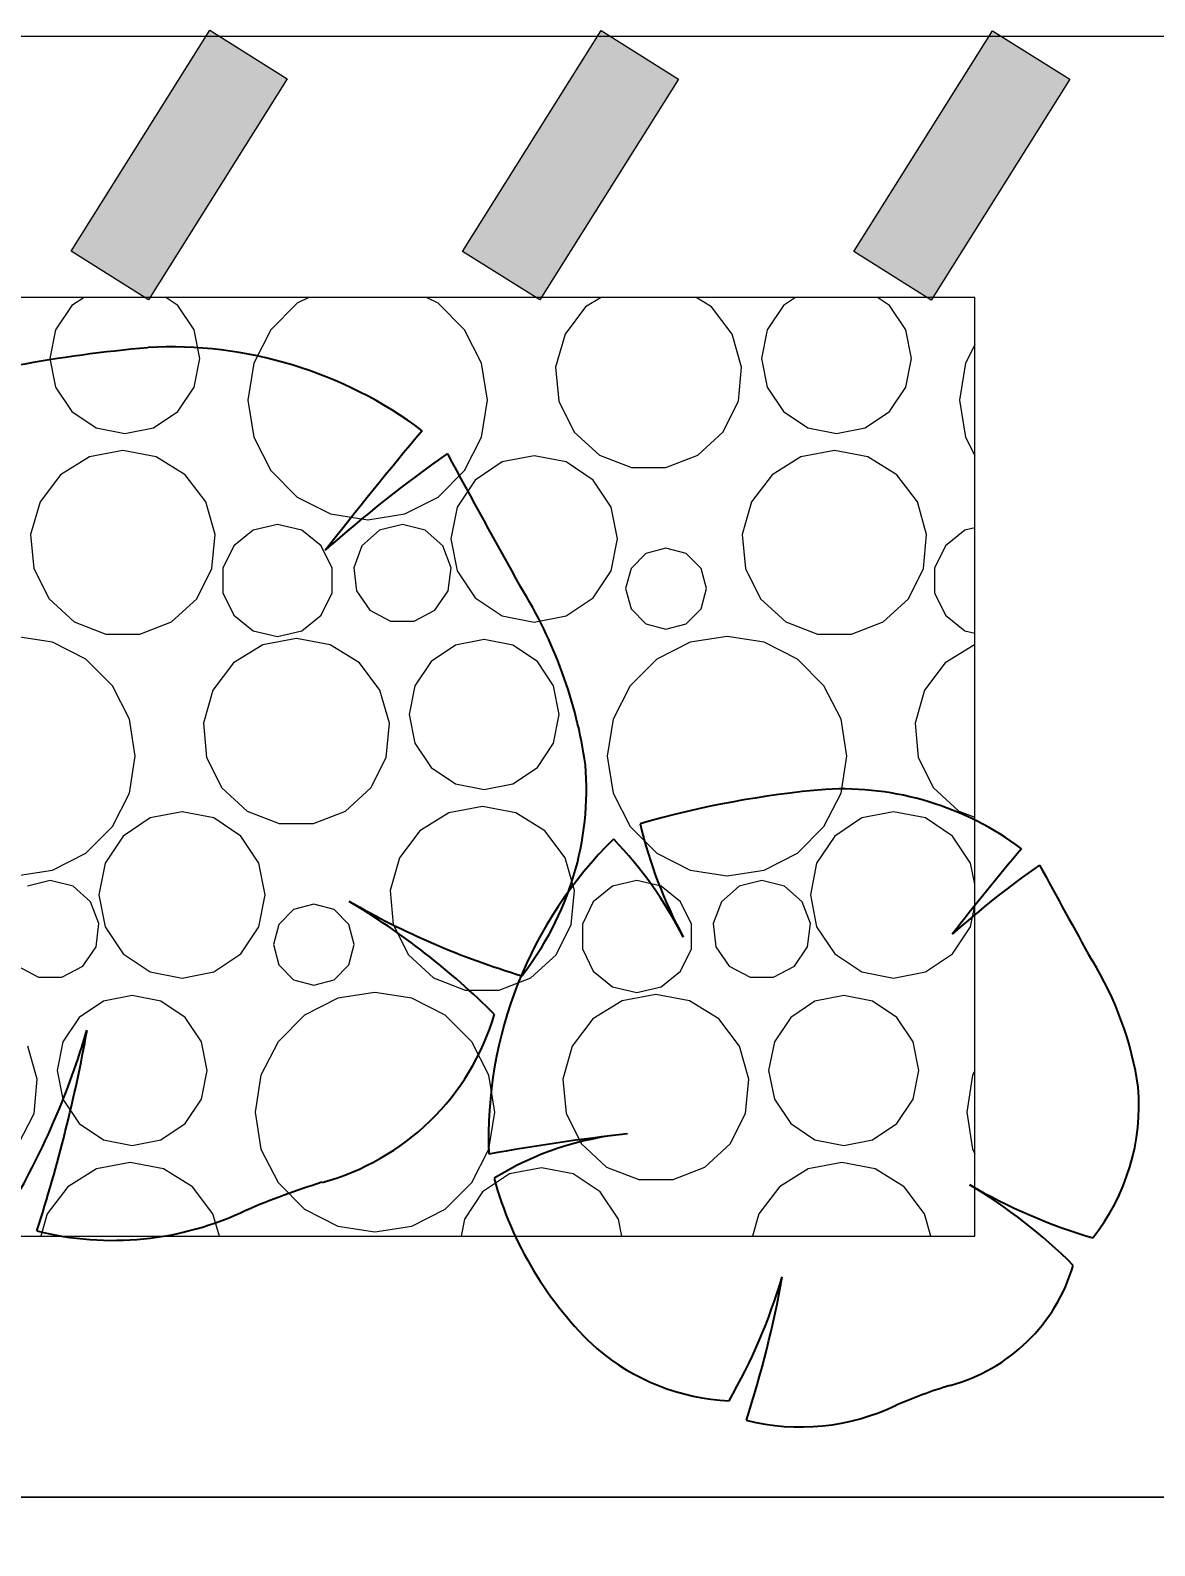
# Model space of a CAD drawing. Header units: millimetres. Extents: x 10585 to 27248, y -6479 to 7523.
# Drawn here: x 19061 to 19923, y 3934 to 5096 of the extents above; entities that cross this region are included whole.
import ezdxf

# ---------------------------------------------------------------- set-up
doc = ezdxf.new("R2010")
doc.units = ezdxf.units.MM
doc.header["$MEASUREMENT"] = 0
doc.layers.add('Dimensioning - General', color=7, linetype='Continuous')
doc.layers.add('Dimensioning - General_Pen_No__1', color=7, linetype='Continuous', lineweight=13)
doc.layers.add('New_Structural - Bearing_Pen_No__1', color=7, linetype='Continuous', lineweight=13)
doc.layers.add('New_KKAEV_Pen_No__150', color=7, linetype='Continuous', lineweight=25, true_color=0x5b5b00)
doc.layers.add('New_Structural - Bearing_Pen_No__102', color=7, linetype='Continuous', lineweight=13, true_color=0xcccccc)
doc.styles.add('GENERATED_STYLE_1', font='')
doc.styles.get('GENERATED_STYLE_1').set_extended_font_data('Arial')
doc.dimstyles.new('GENERATED_STYLE__2', dxfattribs={"dimtxt": 100, "dimasz": 47.5, "dimexe": 0.18, "dimexo": 0.0625, "dimgap": 0, "dimtad": 1, "dimdec": 0, "dimzin": 0, "dimdsep": 46, "dimtxsty": 'GENERATED_STYLE_1', "dimblk": 'ARROWHEAD_2', "dimblk1": 'ARROWHEAD_2', "dimblk2": 'ARROWHEAD_2', "dimcen": 0.09, "dimse1": 1, "dimse2": 1, "dimclrd": 7, "dimclre": 7, "dimclrt": 7, "dimadec": 0, "dimazin": 0, "dimtfac": 1, "dimtdec": 4, "dimtmove": 0, "dimatfit": 3, "dimfxl": 0, "dimtolj": 1, "dimtzin": 0, "dimarcsym": 0})

# ---------------------------------------------------------------- blocks, each defined once
blk = doc.blocks.new('*X1')
at = {"layer": 'New_Structural - Bearing_Pen_No__102', "color": 254, "linetype": 'Continuous', "lineweight": 13, "true_color": 0xcccccc}
for p, q in [((19093.1, 4885.2), (19080.6, 4866.5)), ((19102.4, 4891.4), (19093.1, 4885.2)), ((19174.4, 4885.2), (19165.1, 4891.4)), ((19186.9, 4866.5), (19174.4, 4885.2)), ((19265.9, 4886.9), (19245.6, 4866.6)), ((19274.8, 4891.4), (19265.9, 4886.9)), ((19373.9, 4886.9), (19365, 4891.4)), ((19394.2, 4866.6), (19373.9, 4886.9)), ((19487, 4884.2), (19471.2, 4863.2)), ((19498.8, 4891.4), (19487, 4884.2)), ((19583.5, 4884.2), (19571.7, 4891.4)), ((19599.3, 4863.2), (19583.5, 4884.2)), ((19638.6, 4885.2), (19626.1, 4866.5)), ((19647.9, 4891.4), (19638.6, 4885.2)), ((19720, 4885.2), (19710.7, 4891.4)), ((19732.4, 4866.5), (19720, 4885.2)), ((19080.6, 4866.5), (19076.2, 4844.5)), ((19191.3, 4844.5), (19186.9, 4866.5)), ((19245.6, 4866.6), (19232.6, 4841)), ((19407.2, 4841), (19394.2, 4866.6)), ((19471.2, 4863.2), (19464, 4837.9)), ((19606.5, 4837.9), (19599.3, 4863.2)), ((19626.1, 4866.5), (19621.8, 4844.5)), ((19736.8, 4844.5), (19732.4, 4866.5)), ((19785.3, 4855.1), (19778.1, 4841)), ((19076.2, 4844.5), (19080.6, 4822.5)), ((19186.9, 4822.5), (19191.3, 4844.5)), ((19232.6, 4841), (19228.1, 4812.6)), ((19411.7, 4812.6), (19407.2, 4841)), ((19464, 4837.9), (19466.4, 4811.7)), ((19604.1, 4811.7), (19606.5, 4837.9)), ((19621.8, 4844.5), (19626.1, 4822.5)), ((19732.4, 4822.5), (19736.8, 4844.5)), ((19778.1, 4841), (19773.6, 4812.6)), ((19080.6, 4822.5), (19093.1, 4803.8)), ((19174.4, 4803.8), (19186.9, 4822.5)), ((19228.1, 4812.6), (19232.6, 4784.2)), ((19407.2, 4784.2), (19411.7, 4812.6)), ((19466.4, 4811.7), (19478.1, 4788.1)), ((19592.3, 4788.1), (19604.1, 4811.7)), ((19626.1, 4822.5), (19638.6, 4803.8)), ((19720, 4803.8), (19732.4, 4822.5)), ((19773.6, 4812.6), (19778.1, 4784.2)), ((19093.1, 4803.8), (19111.7, 4791.3)), ((19155.8, 4791.3), (19174.4, 4803.8)), ((19638.6, 4803.8), (19657.3, 4791.3)), ((19701.3, 4791.3), (19720, 4803.8)), ((19111.7, 4791.3), (19133.7, 4787)), ((19133.7, 4787), (19155.8, 4791.3)), ((19478.1, 4788.1), (19497.6, 4770.4)), ((19572.9, 4770.4), (19592.3, 4788.1)), ((19657.3, 4791.3), (19679.3, 4787)), ((19679.3, 4787), (19701.3, 4791.3)), ((19232.6, 4784.2), (19245.6, 4758.6)), ((19394.2, 4758.6), (19407.2, 4784.2)), ((19778.1, 4784.2), (19785.3, 4770.1)), ((19106.6, 4769.1), (19084.4, 4755.4)), ((19132.2, 4773.9), (19106.6, 4769.1)), ((19157.8, 4769.1), (19132.2, 4773.9)), ((19180, 4755.4), (19157.8, 4769.1)), ((19423.1, 4765.2), (19402.4, 4751.3)), ((19447.6, 4770), (19423.1, 4765.2)), ((19472, 4765.2), (19447.6, 4770)), ((19492.7, 4751.3), (19472, 4765.2)), ((19497.6, 4770.4), (19522.1, 4760.9)), ((19548.4, 4760.9), (19572.9, 4770.4)), ((19652.1, 4769.1), (19630, 4755.4)), ((19677.8, 4773.9), (19652.1, 4769.1)), ((19703.4, 4769.1), (19677.8, 4773.9)), ((19725.6, 4755.4), (19703.4, 4769.1)), ((19084.4, 4755.4), (19068.7, 4734.6)), ((19195.7, 4734.6), (19180, 4755.4)), ((19245.6, 4758.6), (19265.9, 4738.3)), ((19373.9, 4738.3), (19394.2, 4758.6)), ((19522.1, 4760.9), (19548.4, 4760.9)), ((19630, 4755.4), (19614.2, 4734.6)), ((19741.3, 4734.6), (19725.6, 4755.4)), ((19402.4, 4751.3), (19388.6, 4730.6)), ((19506.5, 4730.6), (19492.7, 4751.3)), ((19068.7, 4734.6), (19061.5, 4709.5)), ((19202.9, 4709.5), (19195.7, 4734.6)), ((19265.9, 4738.3), (19291.5, 4725.3)), ((19348.3, 4725.3), (19373.9, 4738.3)), ((19388.6, 4730.6), (19383.7, 4706.2)), ((19511.4, 4706.2), (19506.5, 4730.6)), ((19614.2, 4734.6), (19607.1, 4709.5)), ((19748.4, 4709.5), (19741.3, 4734.6)), ((19291.5, 4725.3), (19319.9, 4720.8)), ((19319.9, 4720.8), (19348.3, 4725.3)), ((19061.5, 4709.5), (19064, 4683.5)), ((19200.5, 4683.5), (19202.9, 4709.5)), ((19232.1, 4712.9), (19217.2, 4701)), ((19250.8, 4717.2), (19232.1, 4712.9)), ((19269.4, 4712.9), (19250.8, 4717.2)), ((19284.3, 4701), (19269.4, 4712.9)), ((19329, 4712.9), (19315.5, 4701)), ((19346.5, 4717.2), (19329, 4712.9)), ((19364, 4712.9), (19346.5, 4717.2)), ((19377.4, 4701), (19364, 4712.9)), ((19607.1, 4709.5), (19609.5, 4683.5)), ((19746, 4683.5), (19748.4, 4709.5)), ((19777.7, 4712.9), (19762.8, 4701)), ((19785.3, 4714.7), (19777.7, 4712.9)), ((19217.2, 4701), (19208.9, 4683.8)), ((19292.6, 4683.8), (19284.3, 4701)), ((19315.5, 4701), (19309.2, 4684.1)), ((19383.8, 4684.1), (19377.4, 4701)), ((19383.7, 4706.2), (19388.6, 4681.8)), ((19506.5, 4681.8), (19511.4, 4706.2)), ((19533.1, 4694.9), (19521.8, 4683.6)), ((19548.6, 4699.1), (19533.1, 4694.9)), ((19564.1, 4694.9), (19548.6, 4699.1)), ((19575.5, 4683.6), (19564.1, 4694.9)), ((19762.8, 4701), (19754.5, 4683.8)), ((19064, 4683.5), (19075.6, 4660.2)), ((19188.8, 4660.2), (19200.5, 4683.5)), ((19208.9, 4683.8), (19208.9, 4664.8)), ((19292.6, 4664.8), (19292.6, 4683.8)), ((19309.2, 4684.1), (19311.3, 4666.3)), ((19381.7, 4666.3), (19383.8, 4684.1)), ((19521.8, 4683.6), (19517.6, 4668.1)), ((19579.6, 4668.1), (19575.5, 4683.6)), ((19609.5, 4683.5), (19621.1, 4660.2)), ((19734.4, 4660.2), (19746, 4683.5)), ((19754.5, 4683.8), (19754.5, 4664.8)), ((19388.6, 4681.8), (19402.4, 4661.1)), ((19492.7, 4661.1), (19506.5, 4681.8)), ((19075.6, 4660.2), (19094.8, 4642.6)), ((19169.6, 4642.6), (19188.8, 4660.2)), ((19208.9, 4664.8), (19217.2, 4647.6)), ((19284.3, 4647.6), (19292.6, 4664.8)), ((19311.3, 4666.3), (19321.6, 4651.5)), ((19371.4, 4651.5), (19381.7, 4666.3)), ((19402.4, 4661.1), (19423.1, 4647.2)), ((19472, 4647.2), (19492.7, 4661.1)), ((19517.6, 4668.1), (19521.8, 4652.6)), ((19575.5, 4652.6), (19579.6, 4668.1)), ((19621.1, 4660.2), (19640.4, 4642.6)), ((19715.1, 4642.6), (19734.4, 4660.2)), ((19754.5, 4664.8), (19762.8, 4647.6)), ((19321.6, 4651.5), (19337.5, 4643.1)), ((19355.5, 4643.1), (19371.4, 4651.5)), ((19521.8, 4652.6), (19533.1, 4641.2)), ((19564.1, 4641.2), (19575.5, 4652.6)), ((19094.8, 4642.6), (19119.2, 4633.2)), ((19145.2, 4633.2), (19169.6, 4642.6)), ((19217.2, 4647.6), (19232.1, 4635.7)), ((19269.4, 4635.7), (19284.3, 4647.6)), ((19337.5, 4643.1), (19355.5, 4643.1)), ((19423.1, 4647.2), (19447.6, 4642.4)), ((19447.6, 4642.4), (19472, 4647.2)), ((19533.1, 4641.2), (19548.6, 4637.1)), ((19548.6, 4637.1), (19564.1, 4641.2)), ((19640.4, 4642.6), (19664.7, 4633.2)), ((19690.8, 4633.2), (19715.1, 4642.6)), ((19762.8, 4647.6), (19777.7, 4635.7)), ((19078.3, 4626.9), (19049.9, 4631.4)), ((19103.9, 4613.9), (19078.3, 4626.9)), ((19119.2, 4633.2), (19145.2, 4633.2)), ((19239.4, 4625), (19217, 4611.2)), ((19232.1, 4635.7), (19250.8, 4631.4)), ((19265.2, 4629.8), (19239.4, 4625)), ((19250.8, 4631.4), (19269.4, 4635.7)), ((19291.1, 4625), (19265.2, 4629.8)), ((19313.5, 4611.2), (19291.1, 4625)), ((19409.3, 4629), (19387.3, 4624.7)), ((19431.3, 4624.7), (19409.3, 4629)), ((19567.1, 4626.9), (19541.5, 4613.9)), ((19595.5, 4631.4), (19567.1, 4626.9)), ((19623.8, 4626.9), (19595.5, 4631.4)), ((19649.4, 4613.9), (19623.8, 4626.9)), ((19664.7, 4633.2), (19690.8, 4633.2)), ((19785, 4625), (19762.6, 4611.2)), ((19777.7, 4635.7), (19785.3, 4633.9)), ((19785.3, 4625.1), (19785, 4625)), ((19124.2, 4593.6), (19103.9, 4613.9)), ((19387.3, 4624.7), (19368.6, 4612.2)), ((19450, 4612.2), (19431.3, 4624.7)), ((19541.5, 4613.9), (19521.2, 4593.6)), ((19669.7, 4593.6), (19649.4, 4613.9)), ((19217, 4611.2), (19201.2, 4590.2)), ((19329.3, 4590.2), (19313.5, 4611.2)), ((19368.6, 4612.2), (19356.1, 4593.5)), ((19462.4, 4593.5), (19450, 4612.2)), ((19762.6, 4611.2), (19746.7, 4590.2)), ((19137.2, 4568), (19124.2, 4593.6)), ((19201.2, 4590.2), (19194, 4564.9)), ((19336.5, 4564.9), (19329.3, 4590.2)), ((19356.1, 4593.5), (19351.8, 4571.5)), ((19466.8, 4571.5), (19462.4, 4593.5)), ((19521.2, 4593.6), (19508.1, 4568)), ((19682.8, 4568), (19669.7, 4593.6)), ((19746.7, 4590.2), (19739.6, 4564.9)), ((19141.7, 4539.6), (19137.2, 4568)), ((19351.8, 4571.5), (19356.1, 4549.5)), ((19462.4, 4549.5), (19466.8, 4571.5)), ((19508.1, 4568), (19503.6, 4539.6)), ((19687.3, 4539.6), (19682.8, 4568)), ((19194, 4564.9), (19196.4, 4538.7)), ((19334.1, 4538.7), (19336.5, 4564.9)), ((19739.6, 4564.9), (19742, 4538.7)), ((19356.1, 4549.5), (19368.6, 4530.8)), ((19450, 4530.8), (19462.4, 4549.5)), ((19137.2, 4511.2), (19141.7, 4539.6)), ((19196.4, 4538.7), (19208.1, 4515.2)), ((19322.3, 4515.2), (19334.1, 4538.7)), ((19503.6, 4539.6), (19508.1, 4511.2)), ((19682.8, 4511.2), (19687.3, 4539.6)), ((19742, 4538.7), (19753.7, 4515.2)), ((19368.6, 4530.8), (19387.3, 4518.4)), ((19431.3, 4518.4), (19450, 4530.8)), ((19124.2, 4485.6), (19137.2, 4511.2)), ((19208.1, 4515.2), (19227.6, 4497.4)), ((19302.9, 4497.4), (19322.3, 4515.2)), ((19387.3, 4518.4), (19409.3, 4514)), ((19409.3, 4514), (19431.3, 4518.4)), ((19508.1, 4511.2), (19521.2, 4485.6)), ((19669.7, 4485.6), (19682.8, 4511.2)), ((19753.7, 4515.2), (19773.1, 4497.4)), ((19227.6, 4497.4), (19252.1, 4487.9)), ((19278.4, 4487.9), (19302.9, 4497.4)), ((19407.8, 4500.9), (19382.1, 4496.1)), ((19433.4, 4496.1), (19407.8, 4500.9)), ((19773.1, 4497.4), (19785.3, 4492.7)), ((19103.9, 4465.3), (19124.2, 4485.6)), ((19153.1, 4492.2), (19132.4, 4478.3)), ((19177.6, 4497), (19153.1, 4492.2)), ((19202, 4492.2), (19177.6, 4497)), ((19222.7, 4478.3), (19202, 4492.2)), ((19252.1, 4487.9), (19278.4, 4487.9)), ((19382.1, 4496.1), (19360, 4482.4)), ((19455.6, 4482.4), (19433.4, 4496.1)), ((19521.2, 4485.6), (19541.5, 4465.3)), ((19649.4, 4465.3), (19669.7, 4485.6)), ((19698.7, 4492.2), (19678, 4478.3)), ((19723.1, 4497), (19698.7, 4492.2)), ((19747.5, 4492.2), (19723.1, 4497)), ((19768.2, 4478.3), (19747.5, 4492.2)), ((19132.4, 4478.3), (19118.6, 4457.6)), ((19236.5, 4457.6), (19222.7, 4478.3)), ((19360, 4482.4), (19344.2, 4461.6)), ((19471.3, 4461.6), (19455.6, 4482.4)), ((19678, 4478.3), (19664.1, 4457.6)), ((19782.1, 4457.6), (19768.2, 4478.3)), ((19078.3, 4452.3), (19103.9, 4465.3)), ((19541.5, 4465.3), (19567.1, 4452.3)), ((19623.8, 4452.3), (19649.4, 4465.3)), ((19049.9, 4447.8), (19078.3, 4452.3)), ((19118.6, 4457.6), (19113.7, 4433.2)), ((19241.4, 4433.2), (19236.5, 4457.6)), ((19344.2, 4461.6), (19337.1, 4436.5)), ((19478.4, 4436.5), (19471.3, 4461.6)), ((19567.1, 4452.3), (19595.5, 4447.8)), ((19595.5, 4447.8), (19623.8, 4452.3)), ((19664.1, 4457.6), (19659.3, 4433.2)), ((19785.3, 4441.4), (19782.1, 4457.6)), ((19076.5, 4444.2), (19059, 4439.9)), ((19094, 4439.9), (19076.5, 4444.2)), ((19107.4, 4428), (19094, 4439.9)), ((19507.7, 4439.9), (19492.8, 4428)), ((19526.3, 4444.2), (19507.7, 4439.9)), ((19544.9, 4439.9), (19526.3, 4444.2)), ((19559.8, 4428), (19544.9, 4439.9)), ((19604.6, 4439.9), (19591.1, 4428)), ((19622.1, 4444.2), (19604.6, 4439.9)), ((19639.5, 4439.9), (19622.1, 4444.2)), ((19653, 4428), (19639.5, 4439.9)), ((19113.8, 4411.2), (19107.4, 4428)), ((19113.7, 4433.2), (19118.6, 4408.8)), ((19236.5, 4408.8), (19241.4, 4433.2)), ((19337.1, 4436.5), (19339.5, 4410.5)), ((19476, 4410.5), (19478.4, 4436.5)), ((19492.8, 4428), (19484.5, 4410.8)), ((19568.1, 4410.8), (19559.8, 4428)), ((19591.1, 4428), (19584.7, 4411.2)), ((19659.4, 4411.2), (19653, 4428)), ((19659.3, 4433.2), (19664.1, 4408.8)), ((19263.1, 4421.9), (19251.8, 4410.6)), ((19278.6, 4426.1), (19263.1, 4421.9)), ((19294.1, 4421.9), (19278.6, 4426.1)), ((19305.5, 4410.6), (19294.1, 4421.9)), ((19782.1, 4408.8), (19785.3, 4425)), ((19111.7, 4393.3), (19113.8, 4411.2)), ((19118.6, 4408.8), (19132.4, 4388.1)), ((19222.7, 4388.1), (19236.5, 4408.8)), ((19251.8, 4410.6), (19247.6, 4395.1)), ((19309.6, 4395.1), (19305.5, 4410.6)), ((19339.5, 4410.5), (19351.1, 4387.2)), ((19464.4, 4387.2), (19476, 4410.5)), ((19484.5, 4410.8), (19484.5, 4391.8)), ((19568.1, 4391.8), (19568.1, 4410.8)), ((19584.7, 4411.2), (19586.9, 4393.3)), ((19657.2, 4393.3), (19659.4, 4411.2)), ((19664.1, 4408.8), (19678, 4388.1)), ((19768.2, 4388.1), (19782.1, 4408.8)), ((19101.4, 4378.5), (19111.7, 4393.3)), ((19247.6, 4395.1), (19251.8, 4379.6)), ((19305.5, 4379.6), (19309.6, 4395.1)), ((19586.9, 4393.3), (19597.1, 4378.5)), ((19647, 4378.5), (19657.2, 4393.3)), ((19132.4, 4388.1), (19153.1, 4374.2)), ((19202, 4374.2), (19222.7, 4388.1)), ((19351.1, 4387.2), (19370.4, 4369.6)), ((19445.1, 4369.6), (19464.4, 4387.2)), ((19484.5, 4391.8), (19492.8, 4374.6)), ((19559.8, 4374.6), (19568.1, 4391.8)), ((19678, 4388.1), (19698.7, 4374.2)), ((19747.5, 4374.2), (19768.2, 4388.1)), ((19051.6, 4378.5), (19067.5, 4370.1)), ((19067.5, 4370.1), (19085.5, 4370.1)), ((19085.5, 4370.1), (19101.4, 4378.5)), ((19153.1, 4374.2), (19177.6, 4369.4)), ((19177.6, 4369.4), (19202, 4374.2)), ((19251.8, 4379.6), (19263.1, 4368.2)), ((19294.1, 4368.2), (19305.5, 4379.6)), ((19370.4, 4369.6), (19394.7, 4360.2)), ((19420.8, 4360.2), (19445.1, 4369.6)), ((19492.8, 4374.6), (19507.7, 4362.7)), ((19544.9, 4362.7), (19559.8, 4374.6)), ((19597.1, 4378.5), (19613.1, 4370.1)), ((19613.1, 4370.1), (19631.1, 4370.1)), ((19631.1, 4370.1), (19647, 4378.5)), ((19698.7, 4374.2), (19723.1, 4369.4)), ((19723.1, 4369.4), (19747.5, 4374.2)), ((19263.1, 4368.2), (19278.6, 4364.1)), ((19278.6, 4364.1), (19294.1, 4368.2)), ((19325.5, 4358.4), (19297.1, 4353.9)), ((19353.8, 4353.9), (19325.5, 4358.4)), ((19394.7, 4360.2), (19420.8, 4360.2)), ((19507.7, 4362.7), (19526.3, 4358.4)), ((19526.3, 4358.4), (19544.9, 4362.7)), ((19117.3, 4351.7), (19098.6, 4339.2)), ((19139.3, 4356), (19117.3, 4351.7)), ((19161.3, 4351.7), (19139.3, 4356)), ((19180, 4339.2), (19161.3, 4351.7)), ((19297.1, 4353.9), (19271.5, 4340.9)), ((19379.4, 4340.9), (19353.8, 4353.9)), ((19515, 4352), (19492.6, 4338.2)), ((19540.8, 4356.8), (19515, 4352)), ((19566.7, 4352), (19540.8, 4356.8)), ((19589, 4338.2), (19566.7, 4352)), ((19662.8, 4351.7), (19644.2, 4339.2)), ((19684.9, 4356), (19662.8, 4351.7)), ((19706.9, 4351.7), (19684.9, 4356)), ((19725.5, 4339.2), (19706.9, 4351.7)), ((19098.6, 4339.2), (19086.1, 4320.5)), ((19192.4, 4320.5), (19180, 4339.2)), ((19271.5, 4340.9), (19251.2, 4320.6)), ((19399.7, 4320.6), (19379.4, 4340.9)), ((19492.6, 4338.2), (19476.7, 4317.2)), ((19604.9, 4317.2), (19589, 4338.2)), ((19644.2, 4339.2), (19631.7, 4320.5)), ((19738, 4320.5), (19725.5, 4339.2)), ((19066.5, 4291.9), (19059.3, 4317.2)), ((19086.1, 4320.5), (19081.8, 4298.5)), ((19196.8, 4298.5), (19192.4, 4320.5)), ((19251.2, 4320.6), (19238.1, 4295)), ((19412.8, 4295), (19399.7, 4320.6)), ((19476.7, 4317.2), (19469.6, 4291.9)), ((19612.1, 4291.9), (19604.9, 4317.2)), ((19631.7, 4320.5), (19627.3, 4298.5)), ((19742.4, 4298.5), (19738, 4320.5)), ((19064.1, 4265.7), (19066.5, 4291.9)), ((19081.8, 4298.5), (19086.1, 4276.5)), ((19192.4, 4276.5), (19196.8, 4298.5)), ((19238.1, 4295), (19233.6, 4266.6)), ((19417.3, 4266.6), (19412.8, 4295)), ((19469.6, 4291.9), (19472, 4265.7)), ((19609.6, 4265.7), (19612.1, 4291.9)), ((19627.3, 4298.5), (19631.7, 4276.5)), ((19738, 4276.5), (19742.4, 4298.5)), ((19783.7, 4295), (19779.2, 4266.6)), ((19785.3, 4298.2), (19783.7, 4295)), ((19086.1, 4276.5), (19098.6, 4257.8)), ((19180, 4257.8), (19192.4, 4276.5)), ((19631.7, 4276.5), (19644.2, 4257.8)), ((19725.5, 4257.8), (19738, 4276.5)), ((19052.3, 4242.2), (19064.1, 4265.7)), ((19233.6, 4266.6), (19238.1, 4238.2)), ((19412.8, 4238.2), (19417.3, 4266.6)), ((19472, 4265.7), (19483.7, 4242.2)), ((19597.9, 4242.2), (19609.6, 4265.7)), ((19779.2, 4266.6), (19783.7, 4238.2)), ((19098.6, 4257.8), (19117.3, 4245.4)), ((19161.3, 4245.4), (19180, 4257.8)), ((19644.2, 4257.8), (19662.8, 4245.4)), ((19706.9, 4245.4), (19725.5, 4257.8)), ((19117.3, 4245.4), (19139.3, 4241)), ((19139.3, 4241), (19161.3, 4245.4)), ((19483.7, 4242.2), (19503.1, 4224.4)), ((19578.5, 4224.4), (19597.9, 4242.2)), ((19662.8, 4245.4), (19684.9, 4241)), ((19684.9, 4241), (19706.9, 4245.4)), ((19238.1, 4238.2), (19251.2, 4212.6)), ((19399.7, 4212.6), (19412.8, 4238.2)), ((19783.7, 4238.2), (19785.3, 4235)), ((19112.1, 4223.1), (19090, 4209.4)), ((19137.8, 4227.9), (19112.1, 4223.1)), ((19163.4, 4223.1), (19137.8, 4227.9)), ((19185.6, 4209.4), (19163.4, 4223.1)), ((19428.7, 4219.2), (19408, 4205.4)), ((19453.1, 4224), (19428.7, 4219.2)), ((19477.5, 4219.2), (19453.1, 4224)), ((19498.2, 4205.4), (19477.5, 4219.2)), ((19503.1, 4224.4), (19527.7, 4214.9)), ((19554, 4214.9), (19578.5, 4224.4)), ((19657.7, 4223.1), (19635.5, 4209.4)), ((19683.3, 4227.9), (19657.7, 4223.1)), ((19709, 4223.1), (19683.3, 4227.9)), ((19731.1, 4209.4), (19709, 4223.1)), ((19090, 4209.4), (19074.2, 4188.6)), ((19201.3, 4188.6), (19185.6, 4209.4)), ((19251.2, 4212.6), (19271.5, 4192.3)), ((19379.4, 4192.3), (19399.7, 4212.6)), ((19527.7, 4214.9), (19554, 4214.9)), ((19635.5, 4209.4), (19619.8, 4188.6)), ((19746.9, 4188.6), (19731.1, 4209.4)), ((19408, 4205.4), (19394.1, 4184.6)), ((19512.1, 4184.6), (19498.2, 4205.4)), ((19074.2, 4188.6), (19069.4, 4171.4)), ((19206.2, 4171.4), (19201.3, 4188.6)), ((19271.5, 4192.3), (19297.1, 4179.3)), ((19353.8, 4179.3), (19379.4, 4192.3)), ((19394.1, 4184.6), (19391.5, 4171.4)), ((19514.7, 4171.4), (19512.1, 4184.6)), ((19619.8, 4188.6), (19614.9, 4171.4)), ((19751.7, 4171.4), (19746.9, 4188.6)), ((19297.1, 4179.3), (19325.5, 4174.8)), ((19325.5, 4174.8), (19353.8, 4179.3))]:
    blk.add_line(p, q, dxfattribs=at)
blk = doc.blocks.new('*D10')
at = {"layer": 'Dimensioning - General_Pen_No__1', "color": 7, "linetype": 'Continuous', "lineweight": 13}
for p, q in [((15089.5, 4891.4), (15089.5, 4922)), ((15120.8, 4873.4), (15058.3, 4909.5)), ((15136.4, 4891.4), (15042.7, 4891.4)), ((15089.5, 3971.4), (15089.5, 4891.4)), ((15058.3, 3989.5), (15120.8, 3953.4)), ((15136.4, 3971.4), (15042.7, 3971.4))]:
    blk.add_line(p, q, dxfattribs=at)
at = {"layer": 'Dimensioning - General_Pen_No__1', "color": 7, "lineweight": 13, "insert": (15069.5, 4317.6), "char_height": 100, "attachment_point": 7, "rotation": 90, "style": 'GENERATED_STYLE_1'}
blk.add_mtext('\\A1;{\\pql;\\fArial|b0|i0|c0|p34;920}', dxfattribs=at)
blk = doc.blocks.new('ARROWHEAD_2')
at = {"color": 0, "linetype": 'Continuous', "lineweight": 0}
for p, q in [((-0.378, -0.655), (0.378, 0.655)), ((0, 0), (-1, 0))]:
    blk.add_line(p, q, dxfattribs=at)

msp = doc.modelspace()

# ---------------------------------------------------------------- hatches: boundary and pattern name
at = {"layer": 'New_Structural - Bearing_Pen_No__1', "linetype": 'Continuous', "lineweight": 13}
for points in [[(19092.5, 4926.8), (19151.8, 4889.6), (19258.1, 5059), (19198.9, 5096.2)], [(19392.5, 4926.7), (19451.8, 4889.5), (19558.1, 5058.8), (19498.9, 5096)], [(19692.5, 4926.5), (19751.8, 4889.3), (19858.1, 5058.7), (19798.9, 5095.9)]]:
    msp.add_hatch(color=7, dxfattribs=at).paths.add_polyline_path(points)

# ---------------------------------------------------------------- linework, layer by layer
at = {"layer": 'New_KKAEV_Pen_No__150', "color": 58, "linetype": 'Continuous', "lineweight": 25, "true_color": 0x5b5b00}
for centre, radius, start, end in [((19240.4, 3819.1), 1037.5, 94.9279, 106.1252), ((19168.9, 4531.9), 321.5, 53.151, 93.1386), ((21709, 2811.6), 3069.3, 139.8879, 142.0917), ((19932.5, 3978.9), 965.6, 124.8214, 131.9203), ((26227.5, 8461.2), 7777.4, 208.32085, 209.18018), ((19132.7, 4481.1), 358, 8.332, 31.7159), ((19257.1, 4514.1), 230.5, 321.6944, 4.7098), ((19734.6, 3775.8), 741.1, 94.9279, 106.1252), ((19683.5, 4284.9), 229.6, 53.151, 93.1386), ((19869.3, 4567.5), 349.7, 193.1802, 208.4528), ((19733.3, 4247.3), 320.7, 134.5126, 182.2962), ((19285.4, 4261.1), 309.7, 26.8241, 43.917), ((21497.9, 3056.1), 2192.4, 139.8879, 142.0917), ((20228.9, 3889.9), 689.7, 124.8214, 131.9203), ((24725.4, 7091.6), 5555.3, 208.3209, 209.1802), ((19008.3, 3931), 579.4, 45.1451, 59.1049), ((19616.2, 4965.7), 620.6, 240.0024, 253.3193), ((19657.7, 4248.7), 255.7, 8.332, 31.7159), ((19236.2, 4395), 188.6, 284.96, 343.5773), ((18515.8, 4503.2), 614, 330.0173, 343.5538), ((17937.7, 4539.9), 1185.9, 342.1064, 349.7754), ((19746.5, 4272.2), 164.7, 321.6944, 4.7098), ((19681.8, 2761.5), 1497.3, 96.2349, 100.3463), ((19539.7, 4017.6), 233.3, 95.0422, 121.799), ((19478.6, 3598), 644.6, 107.4908, 112.9598), ((19687.8, 4290.1), 281, 195.3375, 226.8029), ((19568.9, 3855.7), 413.9, 45.1451, 59.1049), ((20003, 4594.8), 443.3, 240.0024, 253.3193), ((19124.5, 4405), 236.7, 255.7331, 295.681), ((19731.6, 4187.2), 134.7, 284.96, 343.5773), ((19217, 4264.5), 438.6, 330.0173, 343.5538), ((18804.1, 4290.6), 847.1, 342.1064, 349.7754), ((19605, 4214.4), 169.3, 229.6822, 267.2692), ((19904.7, 3617.9), 460.5, 107.4908, 112.9598), ((19651.8, 4194.3), 169.1, 255.7331, 295.681)]:
    msp.add_arc(centre, radius, start, end, dxfattribs=at)
at = {"layer": 'New_Structural - Bearing_Pen_No__1', "color": 7, "linetype": 'Continuous', "lineweight": 13, "flags": 128}
for points in [[(15256.1, 3971.4), (19985.3, 3971.4), (19985.3, 5091.4), (15256.1, 5091.4)], [(15456.1, 4171.4), (19785.3, 4171.4), (19785.3, 4891.4), (15456.1, 4891.4)], [(17620.7, 1671.1), (19935.3, 1671.1), (19935.3, 3971.4), (17620.7, 3971.4)]]:
    msp.add_lwpolyline(points, close=True, dxfattribs=at)
at = {"layer": 'New_Structural - Bearing_Pen_No__1', "color": 7, "linetype": 'Continuous', "lineweight": 13}
for points in [[(19092.5, 4926.8), (19198.9, 5096.2), (19258.1, 5059), (19151.8, 4889.6)], [(19392.5, 4926.7), (19498.9, 5096), (19558.1, 5058.8), (19451.8, 4889.5)], [(19692.5, 4926.5), (19798.9, 5095.9), (19858.1, 5058.7), (19751.8, 4889.3)]]:
    msp.add_lwpolyline(points, close=True, dxfattribs=at)

# ---------------------------------------------------------------- block references
at = {"layer": 'New_Structural - Bearing_Pen_No__102', "color": 254, "linetype": 'Continuous', "lineweight": 13, "true_color": 0xcccccc}
msp.add_blockref('*X1', (0, 0), dxfattribs=at)

# ---------------------------------------------------------------- dimensions: what is measured, and where the dimension line sits
at = {"layer": 'Dimensioning - General', "color": 7, "linetype": 'Continuous', "lineweight": 13}
dim = msp.add_linear_dim(base=(15089.5, 4891.4), p1=(15424.5, 3971.4), p2=(21775.3, 4891.4), angle=90, dimstyle='GENERATED_STYLE__2', dxfattribs=at)
dim.commit()
dim.dimension.update_dxf_attribs({"geometry": '*D10', "text_midpoint": (15019.5, 4431.9), "dimtype": 160, "text_rotation": 90})

doc.saveas('drawing.dxf')
